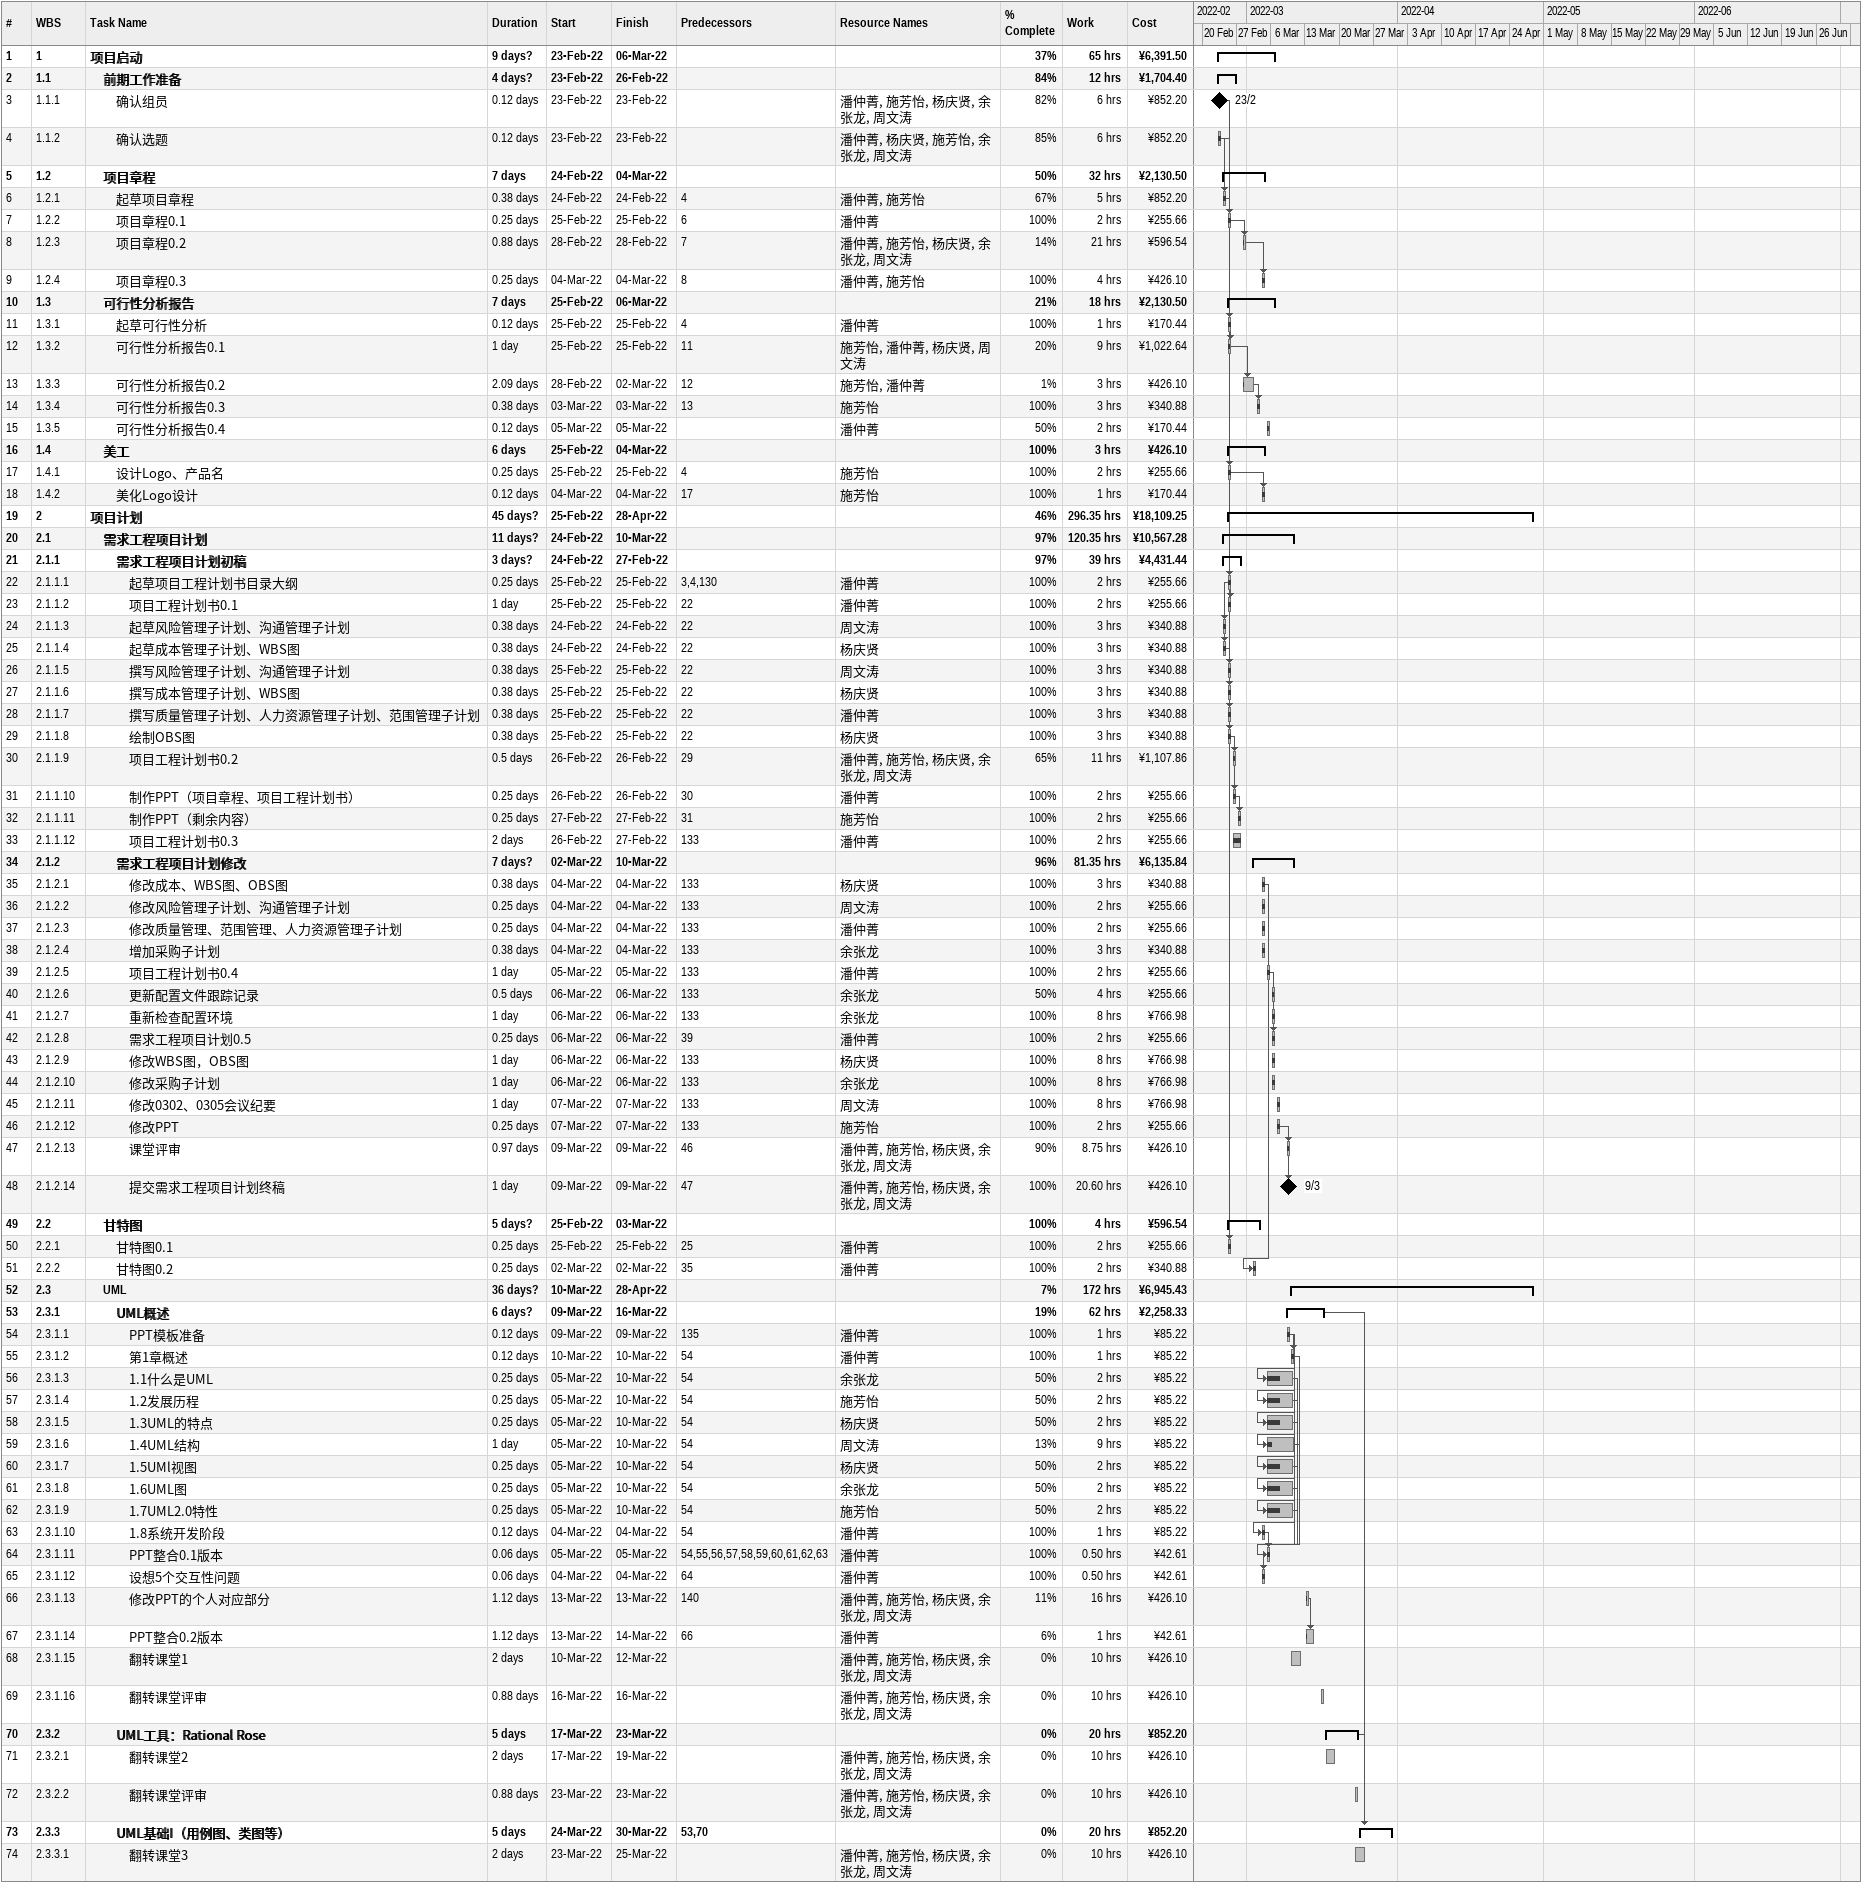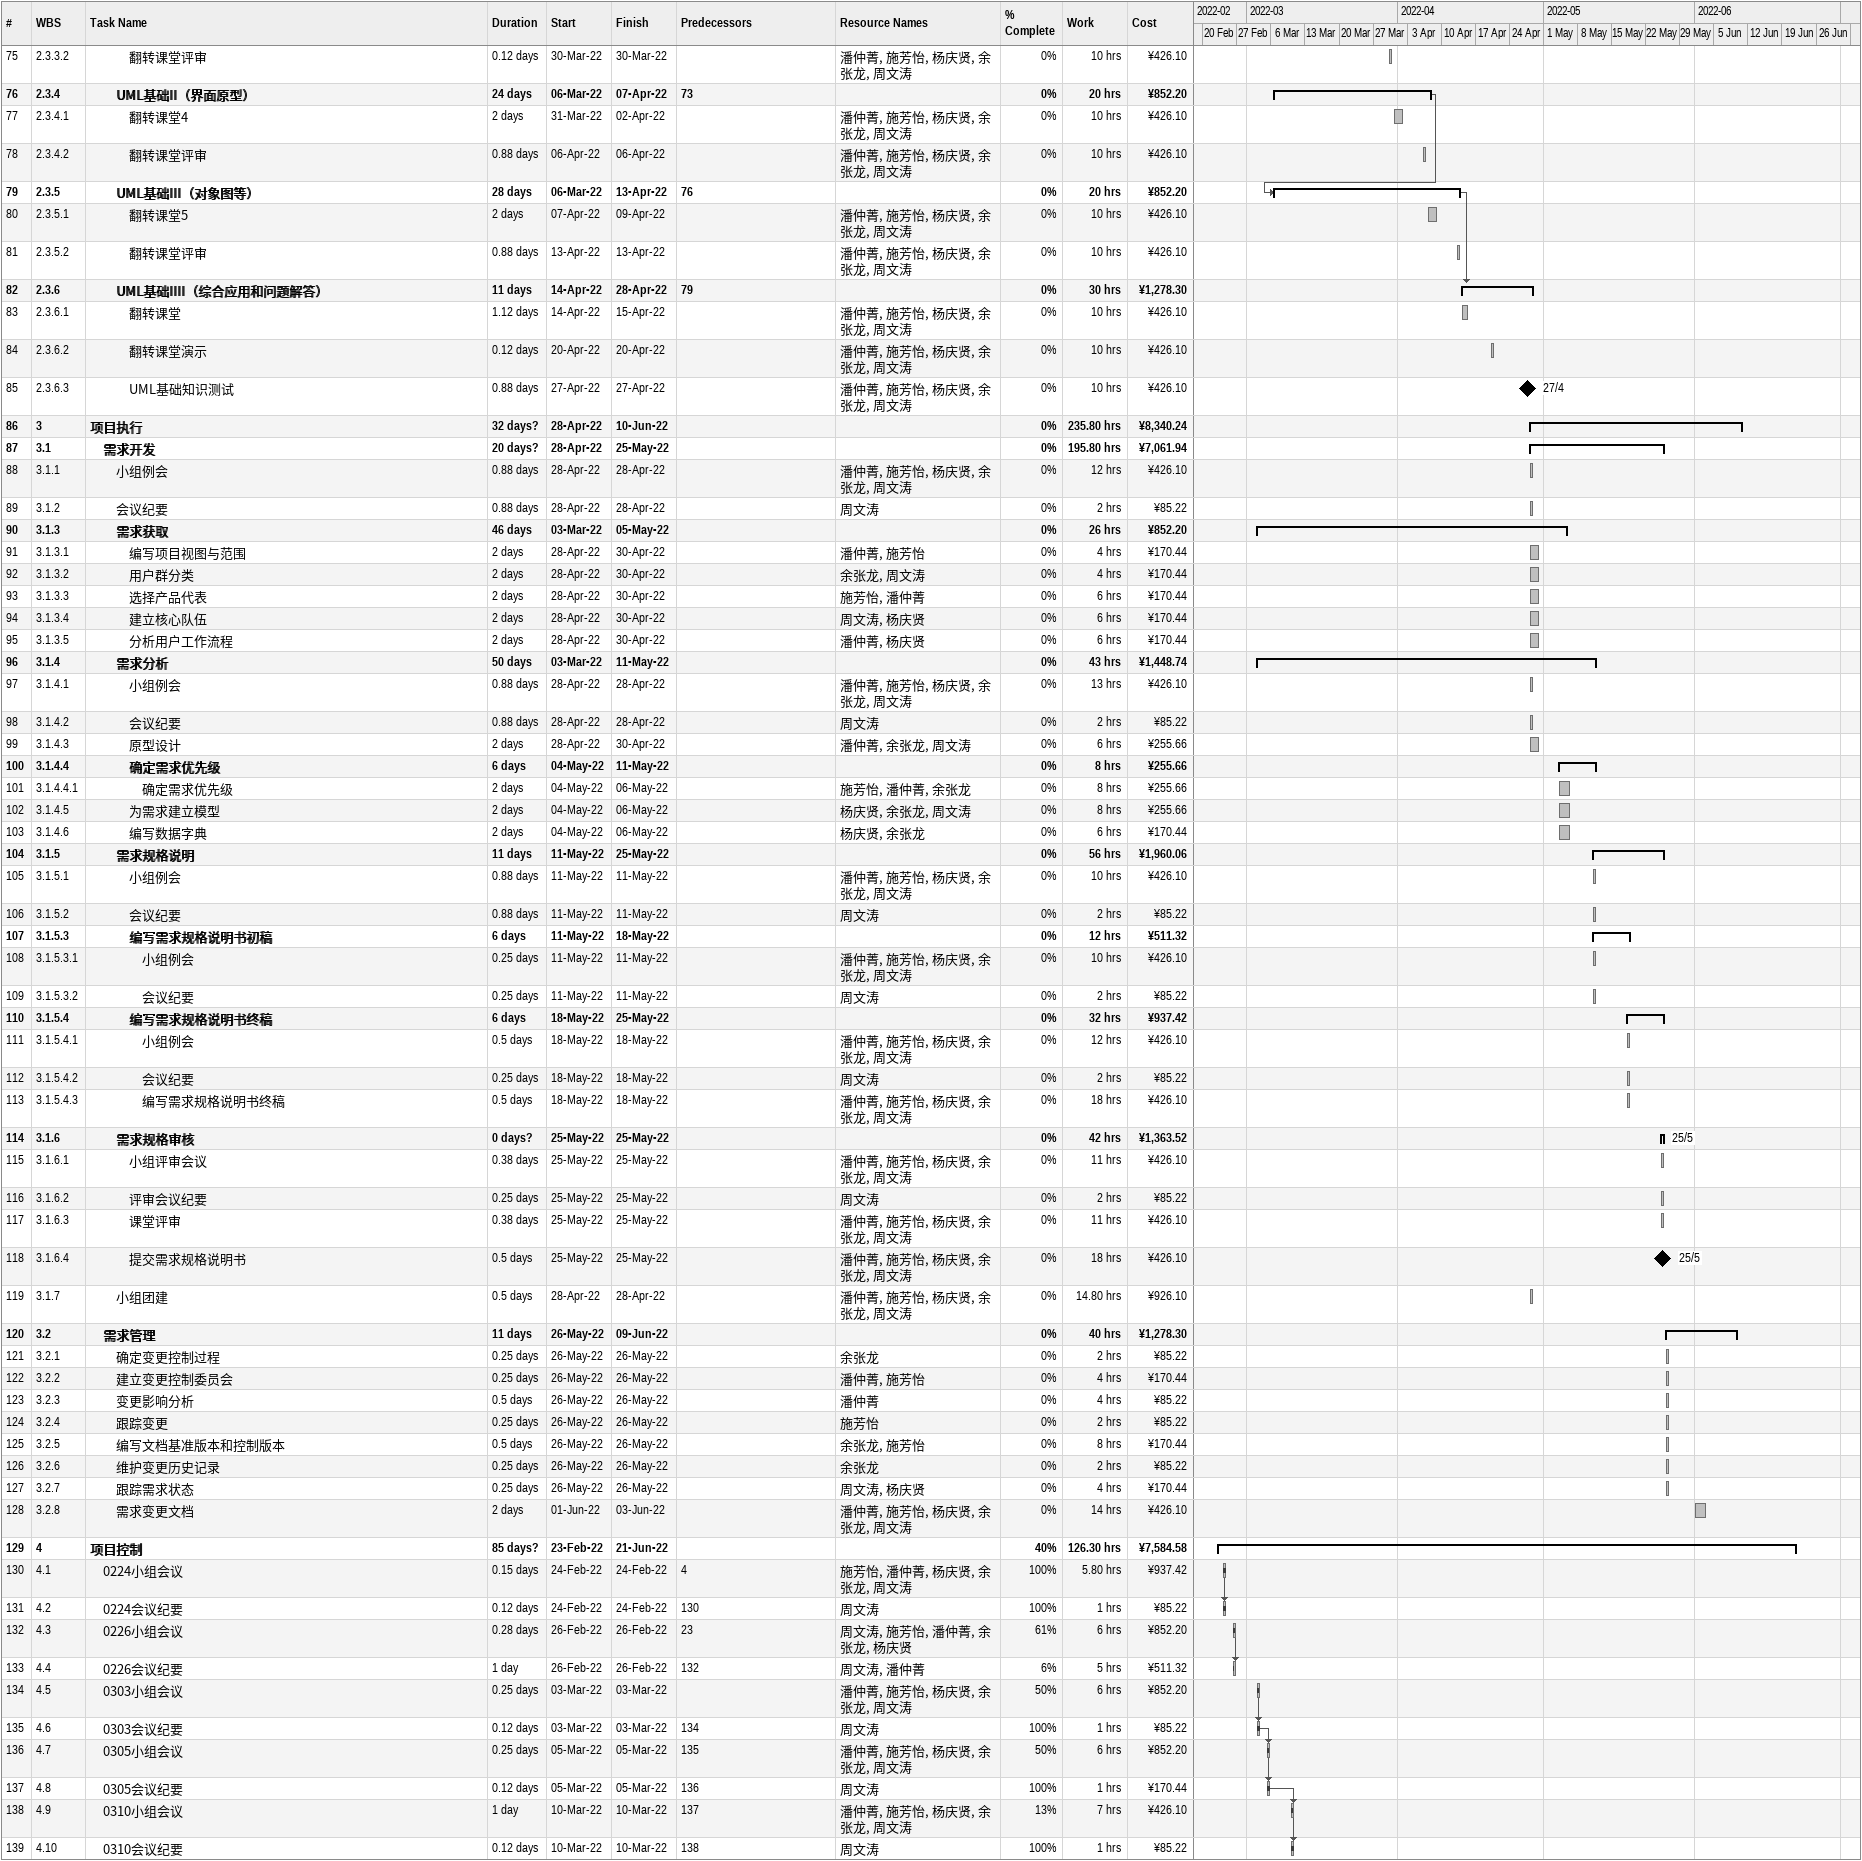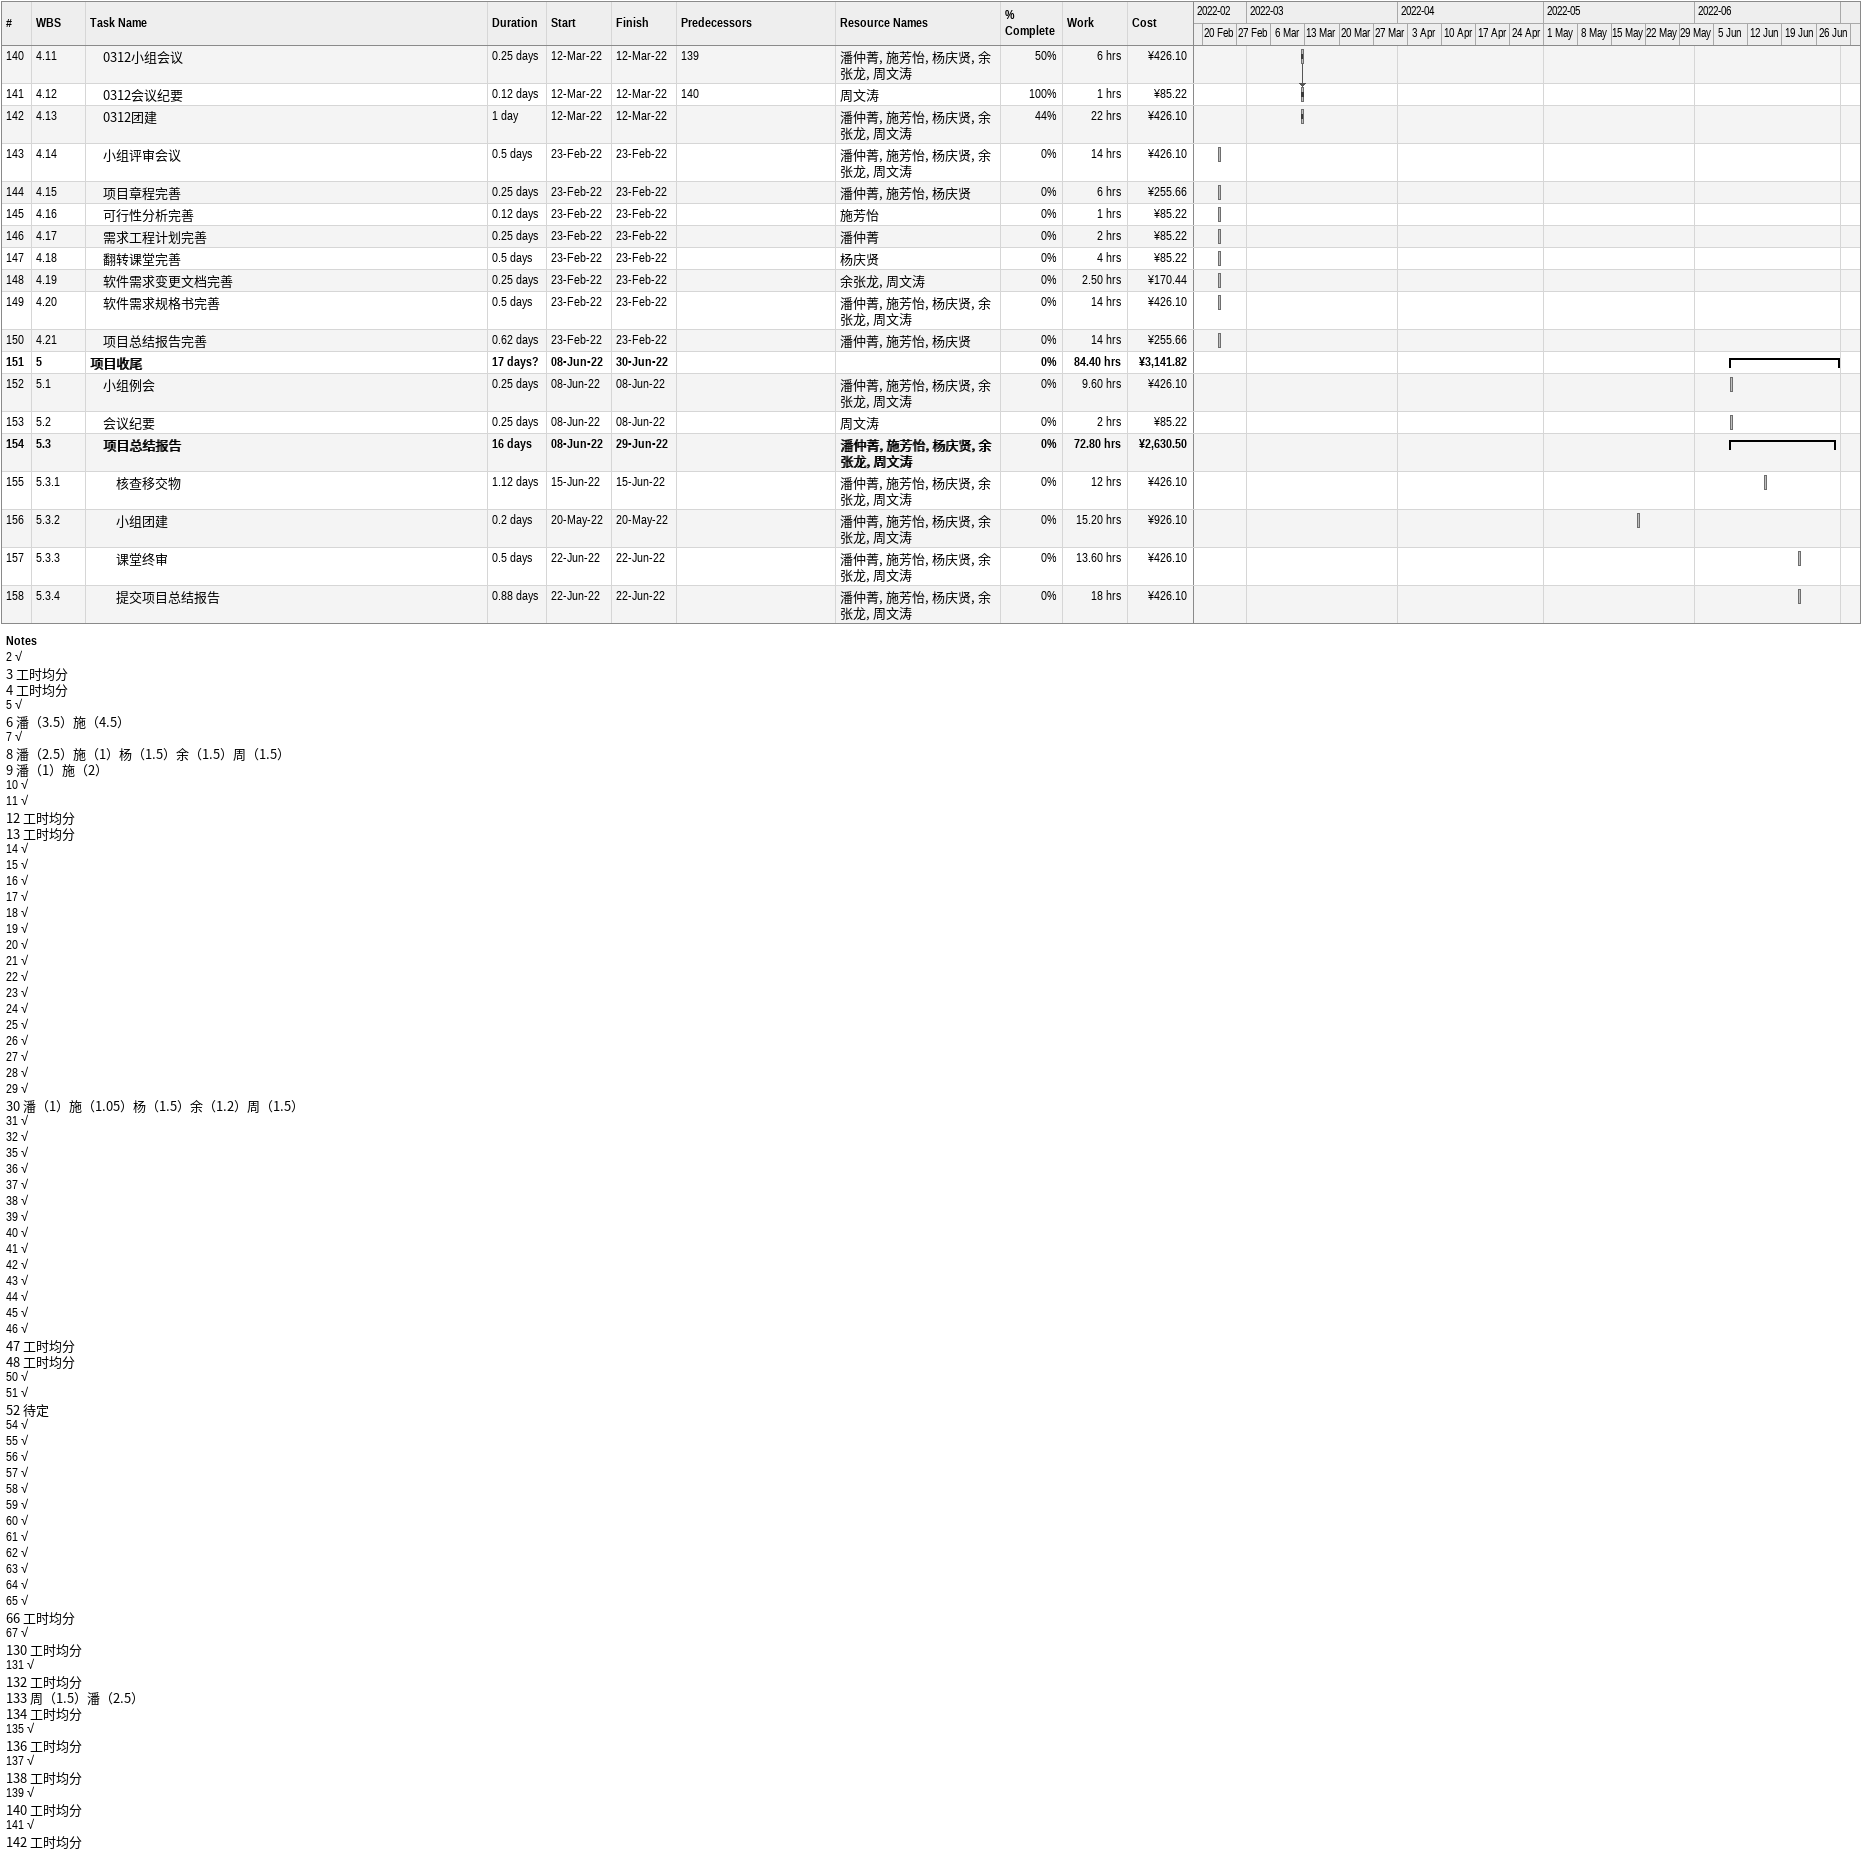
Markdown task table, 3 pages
| ID | WBS | Task | Duration | Start | Finish | Predecessors | Resources | % complete | Work (h) | Cost (¥) |
|---|---|---|---|---|---|---|---|---|---|---|
| 1 | 1 | **项目启动** | 9d? | 2022-02-23 | 2022-03-06 |  |  | 37 | 65 | 6391.50 |
| 2 | 1.1 | **前期工作准备** | 4d? | 2022-02-23 | 2022-02-26 |  |  | 84 | 12 | 1704.40 |
| 3 | 1.1.1 | 确认组员 | 0.12d | 2022-02-23 | 2022-02-23 |  | 潘仲菁, 施芳怡, 杨庆贤, 余张龙, 周文涛 | 82 | 6 | 852.20 |
| 4 | 1.1.2 | 确认选题 | 0.12d | 2022-02-23 | 2022-02-23 |  | 潘仲菁, 杨庆贤, 施芳怡, 余张龙, 周文涛 | 85 | 6 | 852.20 |
| 5 | 1.2 | **项目章程** | 7d | 2022-02-24 | 2022-03-04 |  |  | 50 | 32 | 2130.50 |
| 6 | 1.2.1 | 起草项目章程 | 0.38d | 2022-02-24 | 2022-02-24 | 4 | 潘仲菁, 施芳怡 | 67 | 5 | 852.20 |
| 7 | 1.2.2 | 项目章程0.1 | 0.25d | 2022-02-25 | 2022-02-25 | 6 | 潘仲菁 | 100 | 2 | 255.66 |
| 8 | 1.2.3 | 项目章程0.2 | 0.88d | 2022-02-28 | 2022-02-28 | 7 | 潘仲菁, 施芳怡, 杨庆贤, 余张龙, 周文涛 | 14 | 21 | 596.54 |
| 9 | 1.2.4 | 项目章程0.3 | 0.25d | 2022-03-04 | 2022-03-04 | 8 | 潘仲菁, 施芳怡 | 100 | 4 | 426.10 |
| 10 | 1.3 | **可行性分析报告** | 7d | 2022-02-25 | 2022-03-06 |  |  | 21 | 18 | 2130.50 |
| 11 | 1.3.1 | 起草可行性分析 | 0.12d | 2022-02-25 | 2022-02-25 | 4 | 潘仲菁 | 100 | 1 | 170.44 |
| 12 | 1.3.2 | 可行性分析报告0.1 | 1d | 2022-02-25 | 2022-02-25 | 11 | 施芳怡, 潘仲菁, 杨庆贤, 周文涛 | 20 | 9 | 1022.64 |
| 13 | 1.3.3 | 可行性分析报告0.2 | 2.09d | 2022-02-28 | 2022-03-02 | 12 | 施芳怡, 潘仲菁 | 1 | 3 | 426.10 |
| 14 | 1.3.4 | 可行性分析报告0.3 | 0.38d | 2022-03-03 | 2022-03-03 | 13 | 施芳怡 | 100 | 3 | 340.88 |
| 15 | 1.3.5 | 可行性分析报告0.4 | 0.12d | 2022-03-05 | 2022-03-05 |  | 潘仲菁 | 50 | 2 | 170.44 |
| 16 | 1.4 | **美工** | 6d | 2022-02-25 | 2022-03-04 |  |  | 100 | 3 | 426.10 |
| 17 | 1.4.1 | 设计Logo、产品名 | 0.25d | 2022-02-25 | 2022-02-25 | 4 | 施芳怡 | 100 | 2 | 255.66 |
| 18 | 1.4.2 | 美化Logo设计 | 0.12d | 2022-03-04 | 2022-03-04 | 17 | 施芳怡 | 100 | 1 | 170.44 |
| 19 | 2 | **项目计划** | 45d? | 2022-02-25 | 2022-04-28 |  |  | 46 | 296.35 | 18109.25 |
| 20 | 2.1 | **需求工程项目计划** | 11d? | 2022-02-24 | 2022-03-10 |  |  | 97 | 120.35 | 10567.28 |
| 21 | 2.1.1 | **需求工程项目计划初稿** | 3d? | 2022-02-24 | 2022-02-27 |  |  | 97 | 39 | 4431.44 |
| 22 | 2.1.1.1 | 起草项目工程计划书目录大纲 | 0.25d | 2022-02-25 | 2022-02-25 | 3, 4, 130 | 潘仲菁 | 100 | 2 | 255.66 |
| 23 | 2.1.1.2 | 项目工程计划书0.1 | 1d | 2022-02-25 | 2022-02-25 | 22 | 潘仲菁 | 100 | 2 | 255.66 |
| 24 | 2.1.1.3 | 起草风险管理子计划、沟通管理子计划 | 0.38d | 2022-02-24 | 2022-02-24 | 22 | 周文涛 | 100 | 3 | 340.88 |
| 25 | 2.1.1.4 | 起草成本管理子计划、WBS图 | 0.38d | 2022-02-24 | 2022-02-24 | 22 | 杨庆贤 | 100 | 3 | 340.88 |
| 26 | 2.1.1.5 | 撰写风险管理子计划、沟通管理子计划 | 0.38d | 2022-02-25 | 2022-02-25 | 22 | 周文涛 | 100 | 3 | 340.88 |
| 27 | 2.1.1.6 | 撰写成本管理子计划、WBS图 | 0.38d | 2022-02-25 | 2022-02-25 | 22 | 杨庆贤 | 100 | 3 | 340.88 |
| 28 | 2.1.1.7 | 撰写质量管理子计划、人力资源管理子计划、范围管理子计划 | 0.38d | 2022-02-25 | 2022-02-25 | 22 | 潘仲菁 | 100 | 3 | 340.88 |
| 29 | 2.1.1.8 | 绘制OBS图 | 0.38d | 2022-02-25 | 2022-02-25 | 22 | 杨庆贤 | 100 | 3 | 340.88 |
| 30 | 2.1.1.9 | 项目工程计划书0.2 | 0.5d | 2022-02-26 | 2022-02-26 | 29 | 潘仲菁, 施芳怡, 杨庆贤, 余张龙, 周文涛 | 65 | 11 | 1107.86 |
| 31 | 2.1.1.10 | 制作PPT（项目章程、项目工程计划书） | 0.25d | 2022-02-26 | 2022-02-26 | 30 | 潘仲菁 | 100 | 2 | 255.66 |
| 32 | 2.1.1.11 | 制作PPT（剩余内容） | 0.25d | 2022-02-27 | 2022-02-27 | 31 | 施芳怡 | 100 | 2 | 255.66 |
| 33 | 2.1.1.12 | 项目工程计划书0.3 | 2d | 2022-02-26 | 2022-02-27 | 133 | 潘仲菁 | 100 | 2 | 255.66 |
| 34 | 2.1.2 | **需求工程项目计划修改** | 7d? | 2022-03-02 | 2022-03-10 |  |  | 96 | 81.35 | 6135.84 |
| 35 | 2.1.2.1 | 修改成本、WBS图、OBS图 | 0.38d | 2022-03-04 | 2022-03-04 | 133 | 杨庆贤 | 100 | 3 | 340.88 |
| 36 | 2.1.2.2 | 修改风险管理子计划、沟通管理子计划 | 0.25d | 2022-03-04 | 2022-03-04 | 133 | 周文涛 | 100 | 2 | 255.66 |
| 37 | 2.1.2.3 | 修改质量管理、范围管理、人力资源管理子计划 | 0.25d | 2022-03-04 | 2022-03-04 | 133 | 潘仲菁 | 100 | 2 | 255.66 |
| 38 | 2.1.2.4 | 增加采购子计划 | 0.38d | 2022-03-04 | 2022-03-04 | 133 | 余张龙 | 100 | 3 | 340.88 |
| 39 | 2.1.2.5 | 项目工程计划书0.4 | 1d | 2022-03-05 | 2022-03-05 | 133 | 潘仲菁 | 100 | 2 | 255.66 |
| 40 | 2.1.2.6 | 更新配置文件跟踪记录 | 0.5d | 2022-03-06 | 2022-03-06 | 133 | 余张龙 | 50 | 4 | 255.66 |
| 41 | 2.1.2.7 | 重新检查配置环境 | 1d | 2022-03-06 | 2022-03-06 | 133 | 余张龙 | 100 | 8 | 766.98 |
| 42 | 2.1.2.8 | 需求工程项目计划0.5 | 0.25d | 2022-03-06 | 2022-03-06 | 39 | 潘仲菁 | 100 | 2 | 255.66 |
| 43 | 2.1.2.9 | 修改WBS图，OBS图 | 1d | 2022-03-06 | 2022-03-06 | 133 | 杨庆贤 | 100 | 8 | 766.98 |
| 44 | 2.1.2.10 | 修改采购子计划 | 1d | 2022-03-06 | 2022-03-06 | 133 | 余张龙 | 100 | 8 | 766.98 |
| 45 | 2.1.2.11 | 修改0302、0305会议纪要 | 1d | 2022-03-07 | 2022-03-07 | 133 | 周文涛 | 100 | 8 | 766.98 |
| 46 | 2.1.2.12 | 修改PPT | 0.25d | 2022-03-07 | 2022-03-07 | 133 | 施芳怡 | 100 | 2 | 255.66 |
| 47 | 2.1.2.13 | 课堂评审 | 0.97d | 2022-03-09 | 2022-03-09 | 46 | 潘仲菁, 施芳怡, 杨庆贤, 余张龙, 周文涛 | 90 | 8.75 | 426.10 |
| 48 | 2.1.2.14 | 提交需求工程项目计划终稿 | 1d | 2022-03-09 | 2022-03-09 | 47 | 潘仲菁, 施芳怡, 杨庆贤, 余张龙, 周文涛 | 100 | 20.60 | 426.10 |
| 49 | 2.2 | **甘特图** | 5d? | 2022-02-25 | 2022-03-03 |  |  | 100 | 4 | 596.54 |
| 50 | 2.2.1 | 甘特图0.1 | 0.25d | 2022-02-25 | 2022-02-25 | 25 | 潘仲菁 | 100 | 2 | 255.66 |
| 51 | 2.2.2 | 甘特图0.2 | 0.25d | 2022-03-02 | 2022-03-02 | 35 | 潘仲菁 | 100 | 2 | 340.88 |
| 52 | 2.3 | **UML** | 36d? | 2022-03-10 | 2022-04-28 |  |  | 7 | 172 | 6945.43 |
| 53 | 2.3.1 | **UML概述** | 6d? | 2022-03-09 | 2022-03-16 |  |  | 19 | 62 | 2258.33 |
| 54 | 2.3.1.1 | PPT模板准备 | 0.12d | 2022-03-09 | 2022-03-09 | 135 | 潘仲菁 | 100 | 1 | 85.22 |
| 55 | 2.3.1.2 | 第1章概述 | 0.12d | 2022-03-10 | 2022-03-10 | 54 | 潘仲菁 | 100 | 1 | 85.22 |
| 56 | 2.3.1.3 | 1.1什么是UML | 0.25d | 2022-03-05 | 2022-03-10 | 54 | 余张龙 | 50 | 2 | 85.22 |
| 57 | 2.3.1.4 | 1.2发展历程 | 0.25d | 2022-03-05 | 2022-03-10 | 54 | 施芳怡 | 50 | 2 | 85.22 |
| 58 | 2.3.1.5 | 1.3UML的特点 | 0.25d | 2022-03-05 | 2022-03-10 | 54 | 杨庆贤 | 50 | 2 | 85.22 |
| 59 | 2.3.1.6 | 1.4UML结构 | 1d | 2022-03-05 | 2022-03-10 | 54 | 周文涛 | 13 | 9 | 85.22 |
| 60 | 2.3.1.7 | 1.5UMl视图 | 0.25d | 2022-03-05 | 2022-03-10 | 54 | 杨庆贤 | 50 | 2 | 85.22 |
| 61 | 2.3.1.8 | 1.6UML图 | 0.25d | 2022-03-05 | 2022-03-10 | 54 | 余张龙 | 50 | 2 | 85.22 |
| 62 | 2.3.1.9 | 1.7UML2.0特性 | 0.25d | 2022-03-05 | 2022-03-10 | 54 | 施芳怡 | 50 | 2 | 85.22 |
| 63 | 2.3.1.10 | 1.8系统开发阶段 | 0.12d | 2022-03-04 | 2022-03-04 | 54 | 潘仲菁 | 100 | 1 | 85.22 |
| 64 | 2.3.1.11 | PPT整合0.1版本 | 0.06d | 2022-03-05 | 2022-03-05 | 54, 55, 56, 57, 58, 59, 60, 61, 62, 63 | 潘仲菁 | 100 | 0.50 | 42.61 |
| 65 | 2.3.1.12 | 设想5个交互性问题 | 0.06d | 2022-03-04 | 2022-03-04 | 64 | 潘仲菁 | 100 | 0.50 | 42.61 |
| 66 | 2.3.1.13 | 修改PPT的个人对应部分 | 1.12d | 2022-03-13 | 2022-03-13 | 140 | 潘仲菁, 施芳怡, 杨庆贤, 余张龙, 周文涛 | 11 | 16 | 426.10 |
| 67 | 2.3.1.14 | PPT整合0.2版本 | 1.12d | 2022-03-13 | 2022-03-14 | 66 | 潘仲菁 | 6 | 1 | 42.61 |
| 68 | 2.3.1.15 | 翻转课堂1 | 2d | 2022-03-10 | 2022-03-12 |  | 潘仲菁, 施芳怡, 杨庆贤, 余张龙, 周文涛 | 0 | 10 | 426.10 |
| 69 | 2.3.1.16 | 翻转课堂评审 | 0.88d | 2022-03-16 | 2022-03-16 |  | 潘仲菁, 施芳怡, 杨庆贤, 余张龙, 周文涛 | 0 | 10 | 426.10 |
| 70 | 2.3.2 | **UML工具：Rational Rose** | 5d | 2022-03-17 | 2022-03-23 |  |  | 0 | 20 | 852.20 |
| 71 | 2.3.2.1 | 翻转课堂2 | 2d | 2022-03-17 | 2022-03-19 |  | 潘仲菁, 施芳怡, 杨庆贤, 余张龙, 周文涛 | 0 | 10 | 426.10 |
| 72 | 2.3.2.2 | 翻转课堂评审 | 0.88d | 2022-03-23 | 2022-03-23 |  | 潘仲菁, 施芳怡, 杨庆贤, 余张龙, 周文涛 | 0 | 10 | 426.10 |
| 73 | 2.3.3 | **UML基础I（用例图、类图等）** | 5d | 2022-03-24 | 2022-03-30 | 53, 70 |  | 0 | 20 | 852.20 |
| 74 | 2.3.3.1 | 翻转课堂3 | 2d | 2022-03-23 | 2022-03-25 |  | 潘仲菁, 施芳怡, 杨庆贤, 余张龙, 周文涛 | 0 | 10 | 426.10 |
| 75 | 2.3.3.2 | 翻转课堂评审 | 0.12d | 2022-03-30 | 2022-03-30 |  | 潘仲菁, 施芳怡, 杨庆贤, 余张龙, 周文涛 | 0 | 10 | 426.10 |
| 76 | 2.3.4 | **UML基础II（界面原型）** | 24d | 2022-03-06 | 2022-04-07 | 73 |  | 0 | 20 | 852.20 |
| 77 | 2.3.4.1 | 翻转课堂4 | 2d | 2022-03-31 | 2022-04-02 |  | 潘仲菁, 施芳怡, 杨庆贤, 余张龙, 周文涛 | 0 | 10 | 426.10 |
| 78 | 2.3.4.2 | 翻转课堂评审 | 0.88d | 2022-04-06 | 2022-04-06 |  | 潘仲菁, 施芳怡, 杨庆贤, 余张龙, 周文涛 | 0 | 10 | 426.10 |
| 79 | 2.3.5 | **UML基础III（对象图等）** | 28d | 2022-03-06 | 2022-04-13 | 76 |  | 0 | 20 | 852.20 |
| 80 | 2.3.5.1 | 翻转课堂5 | 2d | 2022-04-07 | 2022-04-09 |  | 潘仲菁, 施芳怡, 杨庆贤, 余张龙, 周文涛 | 0 | 10 | 426.10 |
| 81 | 2.3.5.2 | 翻转课堂评审 | 0.88d | 2022-04-13 | 2022-04-13 |  | 潘仲菁, 施芳怡, 杨庆贤, 余张龙, 周文涛 | 0 | 10 | 426.10 |
| 82 | 2.3.6 | **UML基础IIII（综合应用和问题解答）** | 11d | 2022-04-14 | 2022-04-28 | 79 |  | 0 | 30 | 1278.30 |
| 83 | 2.3.6.1 | 翻转课堂 | 1.12d | 2022-04-14 | 2022-04-15 |  | 潘仲菁, 施芳怡, 杨庆贤, 余张龙, 周文涛 | 0 | 10 | 426.10 |
| 84 | 2.3.6.2 | 翻转课堂演示 | 0.12d | 2022-04-20 | 2022-04-20 |  | 潘仲菁, 施芳怡, 杨庆贤, 余张龙, 周文涛 | 0 | 10 | 426.10 |
| 85 | 2.3.6.3 | UML基础知识测试 | 0.88d | 2022-04-27 | 2022-04-27 |  | 潘仲菁, 施芳怡, 杨庆贤, 余张龙, 周文涛 | 0 | 10 | 426.10 |
| 86 | 3 | **项目执行** | 32d? | 2022-04-28 | 2022-06-10 |  |  | 0 | 235.80 | 8340.24 |
| 87 | 3.1 | **需求开发** | 20d? | 2022-04-28 | 2022-05-25 |  |  | 0 | 195.80 | 7061.94 |
| 88 | 3.1.1 | 小组例会 | 0.88d | 2022-04-28 | 2022-04-28 |  | 潘仲菁, 施芳怡, 杨庆贤, 余张龙, 周文涛 | 0 | 12 | 426.10 |
| 89 | 3.1.2 | 会议纪要 | 0.88d | 2022-04-28 | 2022-04-28 |  | 周文涛 | 0 | 2 | 85.22 |
| 90 | 3.1.3 | **需求获取** | 46d | 2022-03-03 | 2022-05-05 |  |  | 0 | 26 | 852.20 |
| 91 | 3.1.3.1 | 编写项目视图与范围 | 2d | 2022-04-28 | 2022-04-30 |  | 潘仲菁, 施芳怡 | 0 | 4 | 170.44 |
| 92 | 3.1.3.2 | 用户群分类 | 2d | 2022-04-28 | 2022-04-30 |  | 余张龙, 周文涛 | 0 | 4 | 170.44 |
| 93 | 3.1.3.3 | 选择产品代表 | 2d | 2022-04-28 | 2022-04-30 |  | 施芳怡, 潘仲菁 | 0 | 6 | 170.44 |
| 94 | 3.1.3.4 | 建立核心队伍 | 2d | 2022-04-28 | 2022-04-30 |  | 周文涛, 杨庆贤 | 0 | 6 | 170.44 |
| 95 | 3.1.3.5 | 分析用户工作流程 | 2d | 2022-04-28 | 2022-04-30 |  | 潘仲菁, 杨庆贤 | 0 | 6 | 170.44 |
| 96 | 3.1.4 | **需求分析** | 50d | 2022-03-03 | 2022-05-11 |  |  | 0 | 43 | 1448.74 |
| 97 | 3.1.4.1 | 小组例会 | 0.88d | 2022-04-28 | 2022-04-28 |  | 潘仲菁, 施芳怡, 杨庆贤, 余张龙, 周文涛 | 0 | 13 | 426.10 |
| 98 | 3.1.4.2 | 会议纪要 | 0.88d | 2022-04-28 | 2022-04-28 |  | 周文涛 | 0 | 2 | 85.22 |
| 99 | 3.1.4.3 | 原型设计 | 2d | 2022-04-28 | 2022-04-30 |  | 潘仲菁, 余张龙, 周文涛 | 0 | 6 | 255.66 |
| 100 | 3.1.4.4 | **确定需求优先级** | 6d | 2022-05-04 | 2022-05-11 |  |  | 0 | 8 | 255.66 |
| 101 | 3.1.4.4.1 | 确定需求优先级 | 2d | 2022-05-04 | 2022-05-06 |  | 施芳怡, 潘仲菁, 余张龙 | 0 | 8 | 255.66 |
| 102 | 3.1.4.5 | 为需求建立模型 | 2d | 2022-05-04 | 2022-05-06 |  | 杨庆贤, 余张龙, 周文涛 | 0 | 8 | 255.66 |
| 103 | 3.1.4.6 | 编写数据字典 | 2d | 2022-05-04 | 2022-05-06 |  | 杨庆贤, 余张龙 | 0 | 6 | 170.44 |
| 104 | 3.1.5 | **需求规格说明** | 11d | 2022-05-11 | 2022-05-25 |  |  | 0 | 56 | 1960.06 |
| 105 | 3.1.5.1 | 小组例会 | 0.88d | 2022-05-11 | 2022-05-11 |  | 潘仲菁, 施芳怡, 杨庆贤, 余张龙, 周文涛 | 0 | 10 | 426.10 |
| 106 | 3.1.5.2 | 会议纪要 | 0.88d | 2022-05-11 | 2022-05-11 |  | 周文涛 | 0 | 2 | 85.22 |
| 107 | 3.1.5.3 | **编写需求规格说明书初稿** | 6d | 2022-05-11 | 2022-05-18 |  |  | 0 | 12 | 511.32 |
| 108 | 3.1.5.3.1 | 小组例会 | 0.25d | 2022-05-11 | 2022-05-11 |  | 潘仲菁, 施芳怡, 杨庆贤, 余张龙, 周文涛 | 0 | 10 | 426.10 |
| 109 | 3.1.5.3.2 | 会议纪要 | 0.25d | 2022-05-11 | 2022-05-11 |  | 周文涛 | 0 | 2 | 85.22 |
| 110 | 3.1.5.4 | **编写需求规格说明书终稿** | 6d | 2022-05-18 | 2022-05-25 |  |  | 0 | 32 | 937.42 |
| 111 | 3.1.5.4.1 | 小组例会 | 0.5d | 2022-05-18 | 2022-05-18 |  | 潘仲菁, 施芳怡, 杨庆贤, 余张龙, 周文涛 | 0 | 12 | 426.10 |
| 112 | 3.1.5.4.2 | 会议纪要 | 0.25d | 2022-05-18 | 2022-05-18 |  | 周文涛 | 0 | 2 | 85.22 |
| 113 | 3.1.5.4.3 | 编写需求规格说明书终稿 | 0.5d | 2022-05-18 | 2022-05-18 |  | 潘仲菁, 施芳怡, 杨庆贤, 余张龙, 周文涛 | 0 | 18 | 426.10 |
| 114 | 3.1.6 | **需求规格审核** | 0d? | 2022-05-25 | 2022-05-25 |  |  | 0 | 42 | 1363.52 |
| 115 | 3.1.6.1 | 小组评审会议 | 0.38d | 2022-05-25 | 2022-05-25 |  | 潘仲菁, 施芳怡, 杨庆贤, 余张龙, 周文涛 | 0 | 11 | 426.10 |
| 116 | 3.1.6.2 | 评审会议纪要 | 0.25d | 2022-05-25 | 2022-05-25 |  | 周文涛 | 0 | 2 | 85.22 |
| 117 | 3.1.6.3 | 课堂评审 | 0.38d | 2022-05-25 | 2022-05-25 |  | 潘仲菁, 施芳怡, 杨庆贤, 余张龙, 周文涛 | 0 | 11 | 426.10 |
| 118 | 3.1.6.4 | 提交需求规格说明书 | 0.5d | 2022-05-25 | 2022-05-25 |  | 潘仲菁, 施芳怡, 杨庆贤, 余张龙, 周文涛 | 0 | 18 | 426.10 |
| 119 | 3.1.7 | 小组团建 | 0.5d | 2022-04-28 | 2022-04-28 |  | 潘仲菁, 施芳怡, 杨庆贤, 余张龙, 周文涛 | 0 | 14.80 | 926.10 |
| 120 | 3.2 | **需求管理** | 11d | 2022-05-26 | 2022-06-09 |  |  | 0 | 40 | 1278.30 |
| 121 | 3.2.1 | 确定变更控制过程 | 0.25d | 2022-05-26 | 2022-05-26 |  | 余张龙 | 0 | 2 | 85.22 |
| 122 | 3.2.2 | 建立变更控制委员会 | 0.25d | 2022-05-26 | 2022-05-26 |  | 潘仲菁, 施芳怡 | 0 | 4 | 170.44 |
| 123 | 3.2.3 | 变更影响分析 | 0.5d | 2022-05-26 | 2022-05-26 |  | 潘仲菁 | 0 | 4 | 85.22 |
| 124 | 3.2.4 | 跟踪变更 | 0.25d | 2022-05-26 | 2022-05-26 |  | 施芳怡 | 0 | 2 | 85.22 |
| 125 | 3.2.5 | 编写文档基准版本和控制版本 | 0.5d | 2022-05-26 | 2022-05-26 |  | 余张龙, 施芳怡 | 0 | 8 | 170.44 |
| 126 | 3.2.6 | 维护变更历史记录 | 0.25d | 2022-05-26 | 2022-05-26 |  | 余张龙 | 0 | 2 | 85.22 |
| 127 | 3.2.7 | 跟踪需求状态 | 0.25d | 2022-05-26 | 2022-05-26 |  | 周文涛, 杨庆贤 | 0 | 4 | 170.44 |
| 128 | 3.2.8 | 需求变更文档 | 2d | 2022-06-01 | 2022-06-03 |  | 潘仲菁, 施芳怡, 杨庆贤, 余张龙, 周文涛 | 0 | 14 | 426.10 |
| 129 | 4 | **项目控制** | 85d? | 2022-02-23 | 2022-06-21 |  |  | 40 | 126.30 | 7584.58 |
| 130 | 4.1 | 0224小组会议 | 0.15d | 2022-02-24 | 2022-02-24 | 4 | 施芳怡, 潘仲菁, 杨庆贤, 余张龙, 周文涛 | 100 | 5.80 | 937.42 |
| 131 | 4.2 | 0224会议纪要 | 0.12d | 2022-02-24 | 2022-02-24 | 130 | 周文涛 | 100 | 1 | 85.22 |
| 132 | 4.3 | 0226小组会议 | 0.28d | 2022-02-26 | 2022-02-26 | 23 | 周文涛, 施芳怡, 潘仲菁, 余张龙, 杨庆贤 | 61 | 6 | 852.20 |
| 133 | 4.4 | 0226会议纪要 | 1d | 2022-02-26 | 2022-02-26 | 132 | 周文涛, 潘仲菁 | 6 | 5 | 511.32 |
| 134 | 4.5 | 0303小组会议 | 0.25d | 2022-03-03 | 2022-03-03 |  | 潘仲菁, 施芳怡, 杨庆贤, 余张龙, 周文涛 | 50 | 6 | 852.20 |
| 135 | 4.6 | 0303会议纪要 | 0.12d | 2022-03-03 | 2022-03-03 | 134 | 周文涛 | 100 | 1 | 85.22 |
| 136 | 4.7 | 0305小组会议 | 0.25d | 2022-03-05 | 2022-03-05 | 135 | 潘仲菁, 施芳怡, 杨庆贤, 余张龙, 周文涛 | 50 | 6 | 852.20 |
| 137 | 4.8 | 0305会议纪要 | 0.12d | 2022-03-05 | 2022-03-05 | 136 | 周文涛 | 100 | 1 | 170.44 |
| 138 | 4.9 | 0310小组会议 | 1d | 2022-03-10 | 2022-03-10 | 137 | 潘仲菁, 施芳怡, 杨庆贤, 余张龙, 周文涛 | 13 | 7 | 426.10 |
| 139 | 4.10 | 0310会议纪要 | 0.12d | 2022-03-10 | 2022-03-10 | 138 | 周文涛 | 100 | 1 | 85.22 |
| 140 | 4.11 | 0312小组会议 | 0.25d | 2022-03-12 | 2022-03-12 | 139 | 潘仲菁, 施芳怡, 杨庆贤, 余张龙, 周文涛 | 50 | 6 | 426.10 |
| 141 | 4.12 | 0312会议纪要 | 0.12d | 2022-03-12 | 2022-03-12 | 140 | 周文涛 | 100 | 1 | 85.22 |
| 142 | 4.13 | 0312团建 | 1d | 2022-03-12 | 2022-03-12 |  | 潘仲菁, 施芳怡, 杨庆贤, 余张龙, 周文涛 | 44 | 22 | 426.10 |
| 143 | 4.14 | 小组评审会议 | 0.5d | 2022-02-23 | 2022-02-23 |  | 潘仲菁, 施芳怡, 杨庆贤, 余张龙, 周文涛 | 0 | 14 | 426.10 |
| 144 | 4.15 | 项目章程完善 | 0.25d | 2022-02-23 | 2022-02-23 |  | 潘仲菁, 施芳怡, 杨庆贤 | 0 | 6 | 255.66 |
| 145 | 4.16 | 可行性分析完善 | 0.12d | 2022-02-23 | 2022-02-23 |  | 施芳怡 | 0 | 1 | 85.22 |
| 146 | 4.17 | 需求工程计划完善 | 0.25d | 2022-02-23 | 2022-02-23 |  | 潘仲菁 | 0 | 2 | 85.22 |
| 147 | 4.18 | 翻转课堂完善 | 0.5d | 2022-02-23 | 2022-02-23 |  | 杨庆贤 | 0 | 4 | 85.22 |
| 148 | 4.19 | 软件需求变更文档完善 | 0.25d | 2022-02-23 | 2022-02-23 |  | 余张龙, 周文涛 | 0 | 2.50 | 170.44 |
| 149 | 4.20 | 软件需求规格书完善 | 0.5d | 2022-02-23 | 2022-02-23 |  | 潘仲菁, 施芳怡, 杨庆贤, 余张龙, 周文涛 | 0 | 14 | 426.10 |
| 150 | 4.21 | 项目总结报告完善 | 0.62d | 2022-02-23 | 2022-02-23 |  | 潘仲菁, 施芳怡, 杨庆贤 | 0 | 14 | 255.66 |
| 151 | 5 | **项目收尾** | 17d? | 2022-06-08 | 2022-06-30 |  |  | 0 | 84.40 | 3141.82 |
| 152 | 5.1 | 小组例会 | 0.25d | 2022-06-08 | 2022-06-08 |  | 潘仲菁, 施芳怡, 杨庆贤, 余张龙, 周文涛 | 0 | 9.60 | 426.10 |
| 153 | 5.2 | 会议纪要 | 0.25d | 2022-06-08 | 2022-06-08 |  | 周文涛 | 0 | 2 | 85.22 |
| 154 | 5.3 | **项目总结报告** | 16d | 2022-06-08 | 2022-06-29 |  | 潘仲菁, 施芳怡, 杨庆贤, 余张龙, 周文涛 | 0 | 72.80 | 2630.50 |
| 155 | 5.3.1 | 核查移交物 | 1.12d | 2022-06-15 | 2022-06-15 |  | 潘仲菁, 施芳怡, 杨庆贤, 余张龙, 周文涛 | 0 | 12 | 426.10 |
| 156 | 5.3.2 | 小组团建 | 0.2d | 2022-05-20 | 2022-05-20 |  | 潘仲菁, 施芳怡, 杨庆贤, 余张龙, 周文涛 | 0 | 15.20 | 926.10 |
| 157 | 5.3.3 | 课堂终审 | 0.5d | 2022-06-22 | 2022-06-22 |  | 潘仲菁, 施芳怡, 杨庆贤, 余张龙, 周文涛 | 0 | 13.60 | 426.10 |
| 158 | 5.3.4 | 提交项目总结报告 | 0.88d | 2022-06-22 | 2022-06-22 |  | 潘仲菁, 施芳怡, 杨庆贤, 余张龙, 周文涛 | 0 | 18 | 426.10 |

Notes
- 2: √
- 3: 工时均分
- 4: 工时均分
- 5: √
- 6: 潘（3.5）施（4.5）
- 7: √
- 8: 潘（2.5）施（1）杨（1.5）余（1.5）周（1.5）
- 9: 潘（1）施（2）
- 10: √
- 11: √
- 12: 工时均分
- 13: 工时均分
- 14: √
- 15: √
- 16: √
- 17: √
- 18: √
- 19: √
- 20: √
- 21: √
- 22: √
- 23: √
- 24: √
- 25: √
- 26: √
- 27: √
- 28: √
- 29: √
- 30: 潘（1）施（1.05）杨（1.5）余（1.2）周（1.5）
- 31: √
- 32: √
- 35: √
- 36: √
- 37: √
- 38: √
- 39: √
- 40: √
- 41: √
- 42: √
- 43: √
- 44: √
- 45: √
- 46: √
- 47: 工时均分
- 48: 工时均分
- 50: √
- 51: √
- 52: 待定
- 54: √
- 55: √
- 56: √
- 57: √
- 58: √
- 59: √
- 60: √
- 61: √
- 62: √
- 63: √
- 64: √
- 65: √
- 66: 工时均分
- 67: √
- 130: 工时均分
- 131: √
- 132: 工时均分
- 133: 周（1.5）潘（2.5）
- 134: 工时均分
- 135: √
- 136: 工时均分
- 137: √
- 138: 工时均分
- 139: √
- 140: 工时均分
- 141: √
- 142: 工时均分
